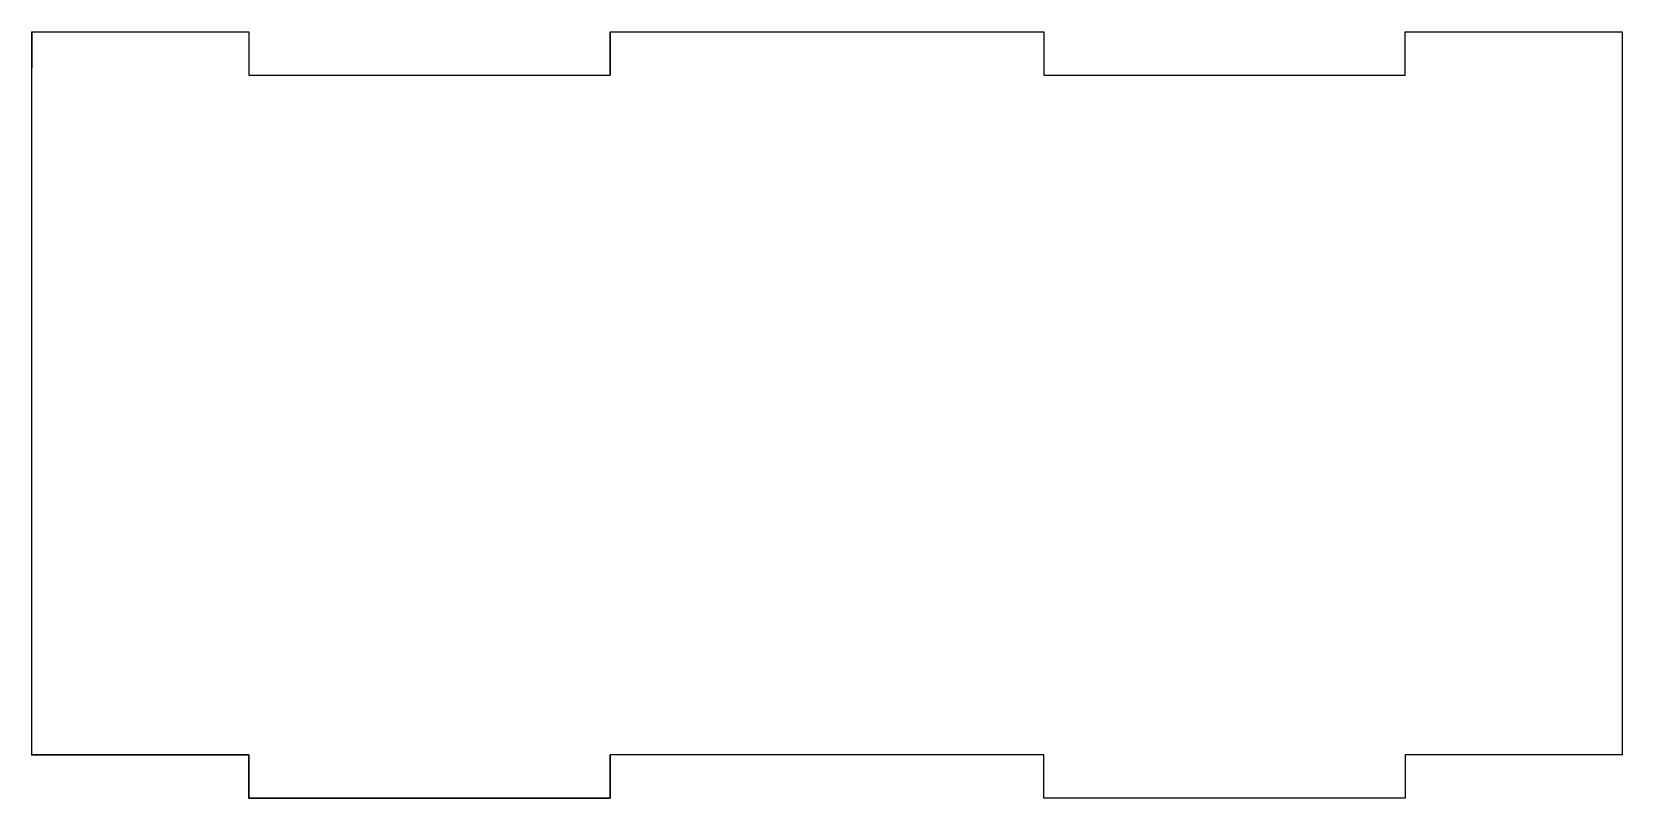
# Model space of a CAD drawing. Extents: x 0 to 220, y -6 to 100.
import ezdxf

# ---------------------------------------------------------------- set-up
doc = ezdxf.new("R2010")
doc.units = 0
doc.layers.add('1', color=7, linetype='CONTINUOUS')
doc.layers.add('61', color=7, linetype='CONTINUOUS')

msp = doc.modelspace()

# ---------------------------------------------------------------- linework, layer by layer
at = {"layer": '1', "color": 163, "linetype": 'CONTINUOUS'}
for p, q in [((0, 100), (0, 95)), ((0, 100), (30, 100)), ((0, 0), (0, 100)), ((30, 100), (30, 94)), ((80, 100), (80, 94)), ((80, 100), (140, 100)), ((140, 100), (140, 94)), ((190, 94), (190, 100)), ((190, 100), (220, 100)), ((220, 100), (220, 0)), ((30, 94), (80, 94)), ((140, 94), (190, 94)), ((0, 0), (30, 0)), ((30, 0), (30, -6)), ((140, 0), (80, 0)), ((80, -6), (80, 0)), ((140, -6), (140, 0)), ((220, 0), (190, 0)), ((190, 0), (190, -6)), ((30, -6), (80, -6)), ((190, -6), (140, -6))]:
    msp.add_line(p, q, dxfattribs=at)
at = {"layer": '1', "color": 252, "linetype": 'CONTINUOUS'}
for p, q in [((0, 0), (0, 100)), ((0, 0), (0, 100)), ((0, 100), (30, 100)), ((0, 100), (30, 100)), ((30, 100), (30, 94)), ((30, 100), (30, 94)), ((80, 100), (140, 100)), ((80, 100), (140, 100)), ((80, 94), (80, 100)), ((80, 94), (80, 100)), ((140, 100), (140, 94)), ((140, 100), (140, 94)), ((190, 100), (220, 100)), ((190, 100), (220, 100)), ((190, 94), (190, 100)), ((190, 94), (190, 100)), ((220, 100), (220, 0)), ((220, 100), (220, 0)), ((30, 94), (80, 94)), ((30, 94), (80, 94)), ((140, 94), (190, 94)), ((140, 94), (190, 94)), ((30, 0), (0, 0)), ((30, 0), (0, 0)), ((30, -6), (30, 0)), ((30, -6), (30, 0)), ((80, 0), (80, -6)), ((140, 0), (80, 0)), ((80, 0), (80, -6)), ((140, 0), (80, 0)), ((140, -6), (140, 0)), ((140, -6), (140, 0)), ((190, 0), (190, -6)), ((190, 0), (190, -6)), ((220, 0), (190, 0)), ((220, 0), (190, 0)), ((80, -6), (30, -6)), ((80, -6), (30, -6)), ((190, -6), (140, -6)), ((190, -6), (140, -6))]:
    msp.add_line(p, q, dxfattribs=at)
at = {"layer": '61', "color": 23, "linetype": 'CONTINUOUS'}
msp.add_point((0, 0), dxfattribs=at)

doc.saveas('drawing.dxf')
